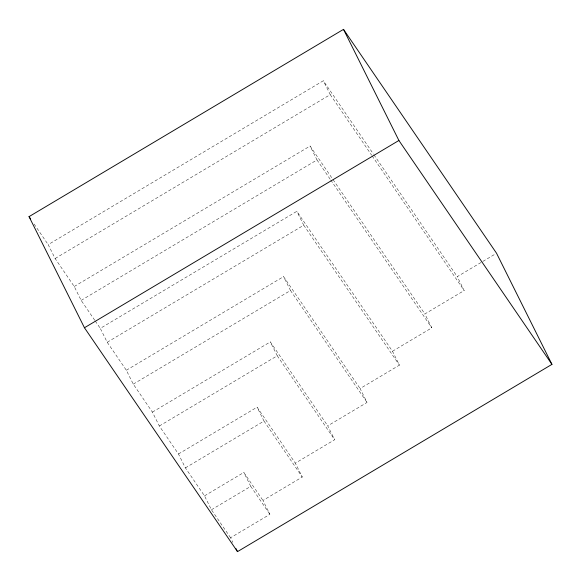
<?xml version="1.0" encoding="UTF-8"?>
<svg xmlns="http://www.w3.org/2000/svg" width="581" height="581" viewBox="0 0 581 581"><rect width="100%" height="100%" fill="white"/><g stroke="black" fill="none" stroke-linecap="round" stroke-linejoin="round"><path stroke-width="0.44" stroke-dasharray="2.9 2.18" d="M94.754 320.269L81.166 300.384L74.237 286.498L55.108 258.509L48.179 244.623L323.326 80.759L373.416 154.038M55.108 258.509L330.248 94.645L323.326 80.759M74.237 286.498L310.072 146.042L332.521 178.883M81.166 300.384L317.001 159.935L310.072 146.042M230.577 537.745L211.44 509.762L204.519 495.869L185.39 467.887L178.461 453.993L159.332 426.011L152.404 412.125L133.274 384.135L126.353 370.25L107.216 342.26L100.295 328.374L296.826 211.324L392.48 351.258L399.408 365.144L360.104 388.558L367.025 402.444L327.72 425.851L334.641 439.744L295.337 463.151L302.265 477.037L262.953 500.452L269.882 514.338L230.577 537.745L232.879 542.378M107.216 342.26L303.747 225.217L296.826 211.324M126.353 370.25L283.579 276.614L360.104 388.558M133.274 384.135L290.5 290.5L283.579 276.614M152.404 412.125L270.325 341.897L327.72 425.851M159.332 426.011L277.253 355.783L270.325 341.897M392.48 351.258L431.792 327.851L424.864 313.958L464.168 290.551L457.247 276.658L495.012 254.173M178.461 453.993L257.078 407.179L295.337 463.151M185.39 467.887L263.999 421.065L257.078 407.179M204.519 495.869L243.824 472.462L262.953 500.452M211.44 509.762L250.752 486.355L243.824 472.462M373.932 154.786L457.247 276.658M330.248 94.645L371.651 155.214M372.167 155.962L464.168 290.551M333.036 179.623L424.864 313.958M317.001 159.935L330.262 179.333M330.778 180.081L431.792 327.851M303.747 225.217L399.408 365.144M290.5 290.5L367.025 402.444M277.253 355.783L334.641 439.744M263.999 421.065L302.265 477.037M250.752 486.355L269.882 514.338M34.083 224.005L48.179 244.623M95.262 321.01L100.295 328.374"/><path stroke-width="0.87" d="M29.05 216.633L343.502 29.362L496.552 253.251L551.95 364.367L237.498 551.638L84.448 327.749L29.05 216.633L30.561 218.848M84.448 327.749L398.9 140.479L343.502 29.362M398.9 140.479L551.95 364.367M235.959 548.551L237.498 551.638"/></g></svg>
